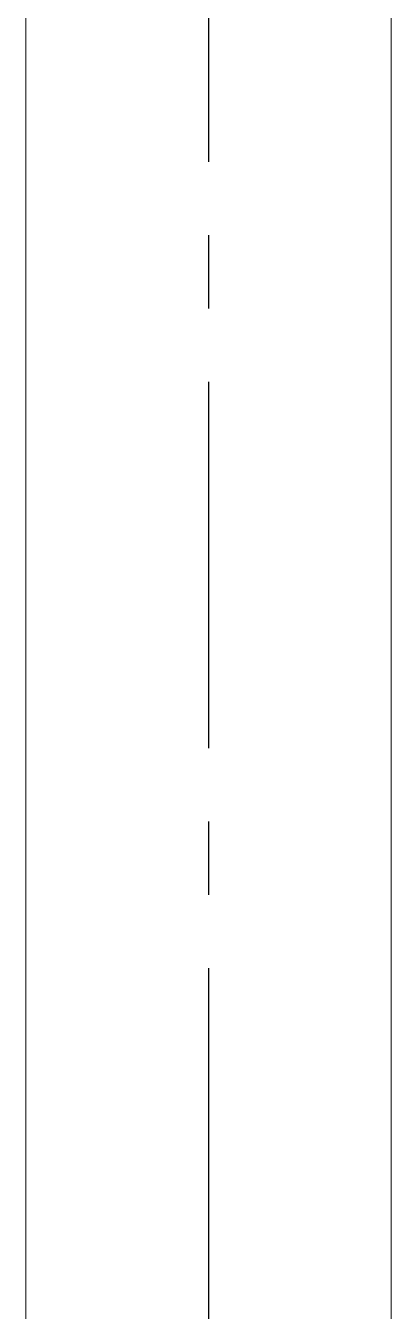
# Model space of a CAD drawing. Header units: millimetres. Extents: x 2915 to 5291, y 1031 to 4391.
# Drawn here: x 3767.6 to 3786.6, y 3701.4 to 3768.3 of the extents above; entities that cross this region are included whole.
import ezdxf

# ---------------------------------------------------------------- set-up
doc = ezdxf.new("R2010")
doc.units = ezdxf.units.MM
doc.linetypes.add('CENTERX2', pattern=[20.32, 12.7, -2.54, 2.54, -2.54])
doc.layers.add('CENTER', color=1, linetype='CENTERX2')

msp = doc.modelspace()

# ---------------------------------------------------------------- linework, layer by layer
at = {"linetype": 'Continuous', "lineweight": 18}
for points, knots in [([(3767.565, 3949.555), (3767.565, 3949.691), (3767.565, 3949.435), (3767.565, 3949.634), (3767.565, 3948.571), (3767.565, 3946.593), (3767.565, 3942.938), (3767.565, 3936.839), (3767.565, 3926.862), (3767.565, 3915.864), (3767.565, 3904.526), (3767.565, 3893.838), (3767.565, 3883.727), (3767.565, 3865.435), (3767.565, 3829.597), (3767.565, 3786.847), (3767.565, 3745.311), (3767.565, 3714.796), (3767.565, 3690.865), (3767.565, 3673.863), (3767.565, 3663.569), (3767.565, 3653.492), (3767.565, 3644.88), (3767.565, 3637.367), (3767.565, 3630.718), (3767.565, 3623.327), (3767.565, 3615.209), (3767.565, 3608.881), (3767.565, 3604.641), (3767.565, 3602.013), (3767.565, 3600.165), (3767.565, 3599.283), (3767.565, 3599.188), (3767.565, 3599.557)], [0, 0, 0, 0, 0.05402, 0.066752, 0.079161, 0.091263, 0.103058, 0.125633, 0.147002, 0.177317, 0.204808, 0.229452, 0.254843, 0.278199, 0.362193, 0.514925, 0.588434, 0.663628, 0.73637, 0.76211, 0.78701, 0.811072, 0.83524, 0.849508, 0.865595, 0.883498, 0.903132, 0.924557, 0.935991, 0.947877, 0.960216, 0.973007, 1, 1, 1, 1]), ([(3786.565, 3599.557), (3786.565, 3599.188), (3786.565, 3599.283), (3786.565, 3600.165), (3786.565, 3602.013), (3786.565, 3604.641), (3786.565, 3608.881), (3786.565, 3615.173), (3786.565, 3623.204), (3786.565, 3630.493), (3786.565, 3637.063), (3786.565, 3642.906), (3786.565, 3652.948), (3786.565, 3667.111), (3786.565, 3685.98), (3786.565, 3710.426), (3786.565, 3740.525), (3786.565, 3778.99), (3786.565, 3820.007), (3786.565, 3854.1), (3786.565, 3878.447), (3786.565, 3894.437), (3786.565, 3908.264), (3786.565, 3919.819), (3786.565, 3928.225), (3786.565, 3936.836), (3786.565, 3942.939), (3786.565, 3946.593), (3786.565, 3948.571), (3786.565, 3949.634), (3786.565, 3949.435), (3786.565, 3949.691), (3786.565, 3949.555)], [0, 0, 0, 0, 0.026993, 0.039784, 0.052122, 0.064009, 0.075443, 0.096868, 0.116194, 0.133845, 0.149739, 0.163874, 0.176252, 0.222613, 0.266652, 0.313186, 0.400021, 0.485076, 0.592329, 0.697686, 0.732489, 0.769017, 0.813741, 0.832765, 0.852999, 0.874367, 0.896942, 0.908737, 0.92084, 0.933249, 0.94598, 1, 1, 1, 1])]:
    msp.add_open_spline(points, degree=3, knots=knots, dxfattribs=at)
at = {"layer": 'CENTER', "ltscale": 1.5}
msp.add_line((3777.065, 4054.557), (3777.065, 3474.557), dxfattribs=at)

doc.saveas('drawing.dxf')
